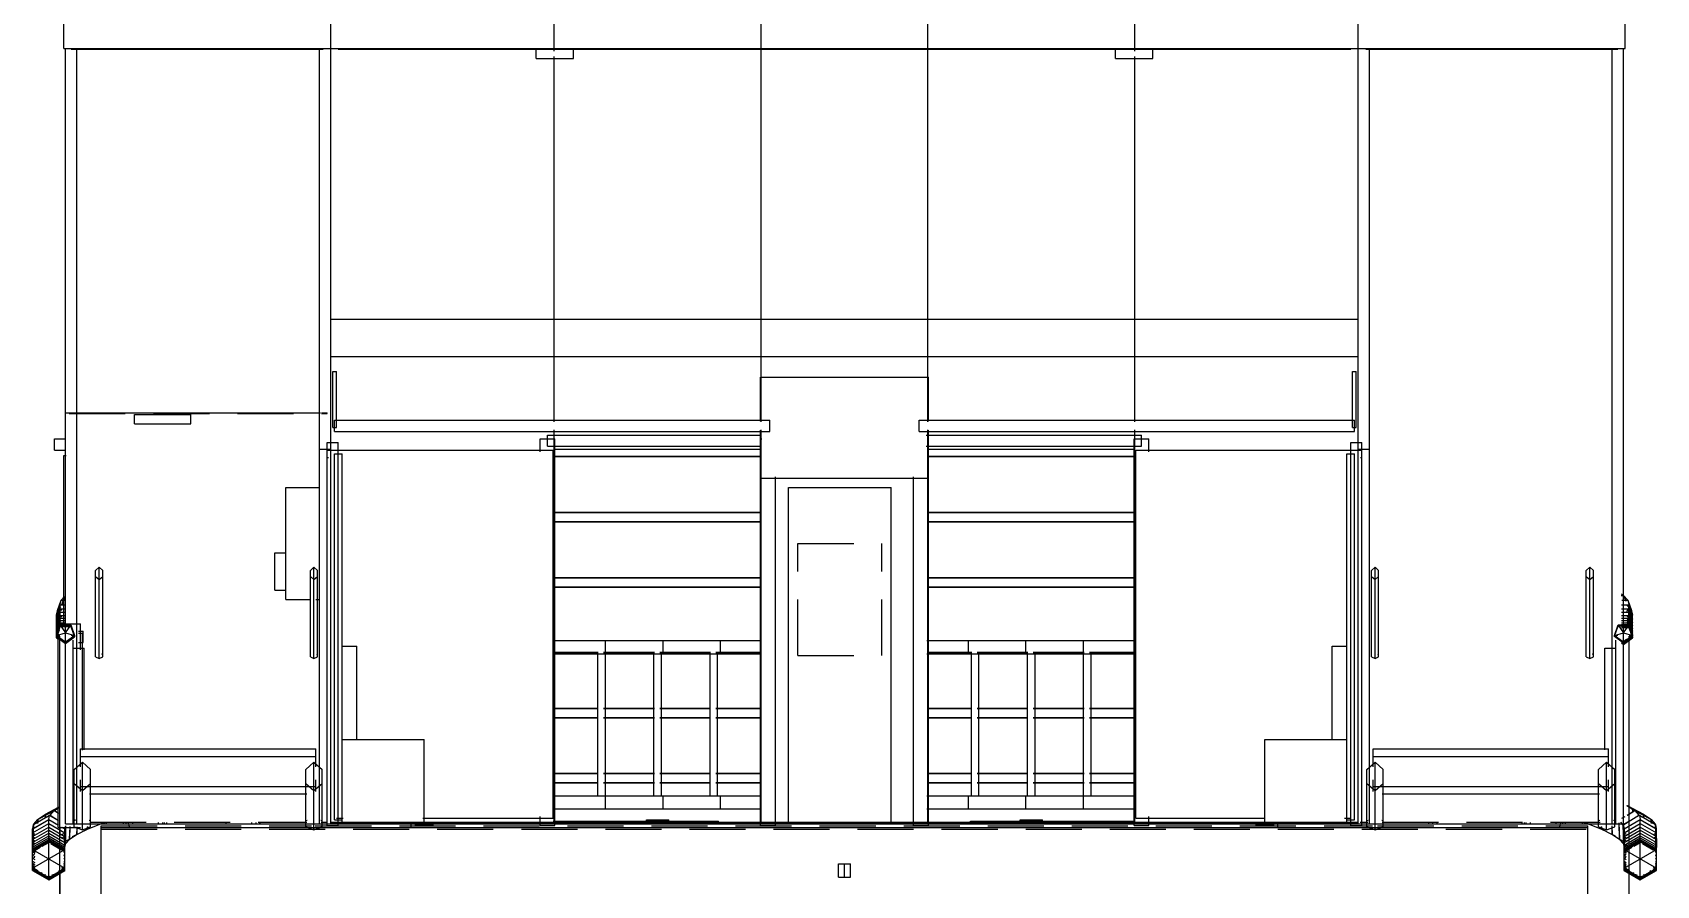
# Model space of a CAD drawing. Extents: x 5 to 836, y 5 to 589.
# Drawn here: x 530.5 to 617.5, y 228.7 to 274.4 of the extents above; entities that cross this region are included whole.
import ezdxf

# ---------------------------------------------------------------- set-up
doc = ezdxf.new("R2010")
doc.units = 0
doc.linetypes.add('DASHED', pattern=[4.5, 3, -1.5])
for name, color, linetype in [('CUT', 7, 'CONTINUOUS'), ('DETAIL', 8, 'CONTINUOUS'), ('MARKING', 4, 'DASHED'), ('OUTLINE', 7, 'CONTINUOUS')]:
    doc.layers.add(name, color=color, linetype=linetype)

msp = doc.modelspace()

# ---------------------------------------------------------------- linework, layer by layer
at = {"layer": 'CUT'}
for p, q in [((532.2, 273.5), (532.2, 276)), ((546.5, 232), (546.5, 276)), ((601.5, 232), (601.5, 276)), ((615.8, 273.5), (615.8, 276)), ((532.2, 273.5), (615.8, 273.5)), ((532.3, 232), (532.3, 273.5)), ((532.6, 273.45), (532.6, 273.49)), ((532.6, 273.45), (546.1, 273.45)), ((532.9, 232), (532.9, 273.5)), ((545.9, 232), (545.9, 273.5)), ((546.1, 273.46), (546.1, 273.5)), ((546.9, 273.45), (546.9, 273.5)), ((546.9, 273.45), (601.1, 273.45)), ((601.1, 273.45), (601.1, 273.5)), ((601.9, 273.45), (601.9, 273.49)), ((601.9, 273.45), (615.4, 273.45)), ((602.1, 232), (602.1, 273.5)), ((615.1, 232), (615.1, 273.5)), ((615.4, 273.46), (615.4, 273.5)), ((615.7, 232), (615.7, 273.5)), ((546.5, 259), (601.5, 259)), ((546.5, 257), (601.5, 257)), ((546.7, 232.2), (546.7, 251.8)), ((546.7, 251.8), (547.1, 251.8)), ((547.1, 232), (547.1, 251.8)), ((600.9, 251.8), (601.3, 251.8)), ((600.9, 232), (600.9, 251.8)), ((601.3, 232.2), (601.3, 251.8)), ((533.91, 245.56), (534.1, 245.73)), ((533.91, 245.24), (533.91, 245.56)), ((533.91, 245.24), (534.1, 245.07)), ((534.1, 245.73), (534.29, 245.56)), ((534.1, 245.07), (534.29, 245.24)), ((534.29, 245.24), (534.29, 245.56)), ((545.41, 245.56), (545.6, 245.73)), ((545.41, 245.24), (545.41, 245.56)), ((545.41, 245.24), (545.6, 245.07)), ((545.6, 245.73), (545.79, 245.56)), ((545.6, 245.07), (545.79, 245.24)), ((545.79, 245.24), (545.79, 245.56)), ((602.21, 245.56), (602.4, 245.73)), ((602.21, 245.24), (602.21, 245.56)), ((602.21, 245.24), (602.4, 245.07)), ((602.4, 245.73), (602.59, 245.56)), ((602.4, 245.07), (602.59, 245.24)), ((602.59, 245.24), (602.59, 245.56)), ((613.71, 245.56), (613.9, 245.73)), ((613.71, 245.24), (613.71, 245.56)), ((613.71, 245.24), (613.9, 245.07)), ((613.9, 245.73), (614.09, 245.56)), ((613.9, 245.07), (614.09, 245.24)), ((614.09, 245.24), (614.09, 245.56)), ((531.82, 242.08), (532.01, 242.64)), ((532.01, 242.64), (532.59, 242.64)), ((532.59, 242.64), (532.78, 242.08)), ((615.22, 242.08), (615.41, 242.64)), ((615.41, 242.64), (615.99, 242.64)), ((615.99, 242.64), (616.18, 242.08)), ((531.82, 242.08), (532.3, 241.73)), ((532, 227.33), (532, 242.03)), ((532.3, 241.73), (532.78, 242.08)), ((532.7, 232), (532.7, 241.83)), ((615.22, 242.08), (615.7, 241.73)), ((615.3, 232), (615.3, 241.83)), ((615.7, 241.73), (616.18, 242.08)), ((616, 222.61), (616, 242.03)), ((547.1, 241.5), (547.9, 241.5)), ((547.9, 236.5), (547.9, 241.5)), ((600.1, 241.5), (600.9, 241.5)), ((600.1, 236.5), (600.1, 241.5)), ((547.1, 236.5), (551.5, 236.5)), ((551.5, 232), (551.5, 236.5)), ((596.5, 236.5), (600.9, 236.5)), ((596.5, 232), (596.5, 236.5)), ((533.1, 235.6), (533.1, 236)), ((533.1, 236), (545.7, 236)), ((545.7, 235.6), (545.7, 236)), ((602.3, 236), (614.9, 236)), ((602.3, 235.6), (602.3, 236)), ((614.9, 235.6), (614.9, 236)), ((532.77, 234.91), (533.2, 235.29)), ((532.77, 234.16), (532.77, 234.91)), ((533.1, 235.6), (545.7, 235.6)), ((533.2, 235.29), (533.63, 234.91)), ((533.63, 234.16), (533.63, 234.91)), ((545.17, 234.91), (545.6, 235.29)), ((545.17, 234.16), (545.17, 234.91)), ((545.6, 235.29), (546.03, 234.91)), ((546.03, 234.16), (546.03, 234.91)), ((601.97, 234.91), (602.4, 235.29)), ((601.97, 234.16), (601.97, 234.91)), ((602.3, 235.6), (614.9, 235.6)), ((602.4, 235.29), (602.83, 234.91)), ((602.83, 234.16), (602.83, 234.91)), ((614.37, 234.91), (614.8, 235.29)), ((614.37, 234.16), (614.37, 234.91)), ((614.8, 235.29), (615.23, 234.91)), ((615.23, 234.16), (615.23, 234.91)), ((532.77, 234.16), (533.2, 233.78)), ((533.2, 233.78), (533.63, 234.16)), ((545.17, 234.16), (545.6, 233.78)), ((545.6, 233.78), (546.03, 234.16)), ((601.97, 234.16), (602.4, 233.78)), ((602.4, 233.78), (602.83, 234.16)), ((614.37, 234.16), (614.8, 233.78)), ((614.8, 233.78), (615.23, 234.16)), ((546.7, 232.2), (547.1, 232.2)), ((600.9, 232.2), (601.3, 232.2)), ((532.3, 232), (615.7, 232)), ((534.2, 200), (534.2, 231.8)), ((534.2, 231.8), (613.8, 231.8)), ((546.5, 232.08), (601.5, 232.08)), ((546.5, 232.03), (601.5, 232.03)), ((613.8, 200), (613.8, 231.8)), ((530.53, 230.63), (531.4, 231.13)), ((530.53, 229.63), (530.53, 230.63)), ((531.4, 231.13), (532.27, 230.63)), ((532.27, 229.63), (532.27, 230.63)), ((615.73, 230.63), (616.6, 231.13)), ((615.73, 229.63), (615.73, 230.63)), ((616.6, 231.13), (617.47, 230.63)), ((617.47, 229.63), (617.47, 230.63)), ((530.53, 229.63), (531.4, 229.13)), ((531.4, 229.13), (532.27, 229.63)), ((573.68, 229.14), (573.68, 229.86)), ((573.68, 229.86), (574.32, 229.86)), ((574.32, 229.14), (574.32, 229.86)), ((615.73, 229.63), (616.6, 229.13)), ((616.6, 229.13), (617.47, 229.63)), ((573.68, 229.14), (574.32, 229.14))]:
    msp.add_line(p, q, dxfattribs=at)
at = {"layer": 'DETAIL'}
for p, q in [((532.2, 273.5), (532.2, 276)), ((546.5, 251.95), (546.5, 276)), ((558.46, 273.35), (558.46, 275.8)), ((569.54, 253.51), (569.54, 275.8)), ((578.46, 253.51), (578.46, 275.8)), ((589.54, 273.35), (589.54, 275.8)), ((601.5, 251.95), (601.5, 276)), ((615.8, 273.5), (615.8, 276)), ((532.2, 273.5), (546.57, 273.5)), ((532.3, 242.64), (532.3, 273.5)), ((532.9, 273.43), (532.9, 273.5)), ((545.9, 234.87), (545.9, 273.5)), ((557.5, 273.45), (559.5, 273.45)), ((557.5, 272.95), (557.5, 273.45)), ((558.46, 253.51), (558.46, 273.07)), ((559.5, 272.95), (559.5, 273.45)), ((588.5, 272.95), (588.5, 273.45)), ((588.5, 273.45), (590.5, 273.45)), ((589.54, 253.51), (589.54, 273.07)), ((590.5, 272.95), (590.5, 273.45)), ((601.43, 273.5), (615.8, 273.5)), ((602.1, 234.94), (602.1, 273.5)), ((615.1, 241.31), (615.1, 273.5)), ((615.7, 242.57), (615.7, 273.5)), ((557.5, 272.95), (559.5, 272.95)), ((588.5, 272.95), (590.5, 272.95)), ((546.6, 253.2), (546.6, 256.2)), ((546.6, 256.2), (546.8, 256.2)), ((546.8, 253.2), (546.8, 256.2)), ((601.2, 256.2), (601.4, 256.2)), ((601.2, 253.2), (601.2, 256.2)), ((601.4, 253.2), (601.4, 256.2)), ((532.3, 254), (545.94, 254)), ((532.9, 242.64), (532.9, 254.04)), ((536, 253.4), (536, 253.9)), ((536, 253.9), (539, 253.9)), ((539, 253.4), (539, 253.9)), ((536, 253.4), (539, 253.4)), ((546.6, 253.2), (546.8, 253.2)), ((546.7, 253), (546.7, 253.6)), ((546.7, 253.6), (570, 253.6)), ((546.7, 253), (570, 253)), ((558.46, 232), (558.46, 253.09)), ((569.54, 232), (569.54, 253.09)), ((570, 253), (570, 253.6)), ((578, 253.6), (601.3, 253.6)), ((578, 253), (578, 253.6)), ((578, 253), (601.3, 253)), ((578.46, 232), (578.46, 253.09)), ((589.54, 232), (589.54, 253.09)), ((601.2, 253.2), (601.4, 253.2)), ((601.3, 253), (601.3, 253.6)), ((531.7, 252.6), (532.3, 252.6)), ((531.7, 252), (531.7, 252.6)), ((546.3, 231.9), (546.3, 252.4)), ((546.3, 252.4), (546.9, 252.4)), ((546.9, 231.9), (546.9, 252.4)), ((557.7, 252.6), (558.5, 252.6)), ((557.7, 251.9), (557.7, 252.6)), ((558.1, 252.2), (558.1, 252.8)), ((558.1, 252.8), (569.55, 252.8)), ((558.1, 252.2), (569.55, 252.2)), ((558.5, 231.9), (558.5, 252.6)), ((569.5, 231.9), (569.5, 252.6)), ((569.5, 252.6), (569.57, 252.6)), ((578.38, 252.8), (589.9, 252.8)), ((578.38, 252.2), (589.9, 252.2)), ((578.43, 252.6), (578.5, 252.6)), ((578.5, 231.9), (578.5, 252.6)), ((589.5, 252.6), (590.3, 252.6)), ((589.5, 231.9), (589.5, 252.6)), ((589.9, 252.2), (589.9, 252.8)), ((590.3, 251.9), (590.3, 252.6)), ((601.1, 252.4), (601.7, 252.4)), ((601.1, 231.9), (601.1, 252.4)), ((601.7, 231.9), (601.7, 252.4)), ((531.7, 252), (532.3, 252)), ((532.2, 242.63), (532.2, 251.7)), ((532.2, 251.7), (532.33, 251.7)), ((545.9, 252.04), (546.5, 252.04)), ((546.3, 252), (558.4, 252)), ((546.3, 251.6), (546.37, 251.6)), ((546.7, 232.2), (546.7, 251.8)), ((546.7, 251.8), (547.1, 251.8)), ((547.1, 232), (547.1, 251.8)), ((558.37, 251.68), (569.56, 251.68)), ((558.37, 251.65), (569.56, 251.65)), ((558.4, 232.3), (558.4, 252)), ((558.46, 252.04), (569.54, 252.04)), ((578.44, 251.68), (589.56, 251.68)), ((578.44, 251.65), (589.56, 251.65)), ((578.46, 252.04), (589.54, 252.04)), ((589.6, 252), (601.7, 252)), ((589.6, 232.3), (589.6, 252)), ((600.9, 251.8), (601.3, 251.8)), ((600.9, 232), (600.9, 251.8)), ((601.3, 232.2), (601.3, 251.8)), ((601.5, 252.04), (602.1, 252.04)), ((601.63, 251.6), (601.7, 251.6)), ((570.3, 231.9), (570.3, 250.57)), ((577.7, 231.9), (577.7, 250.57)), ((544.1, 244), (544.1, 250)), ((544.1, 250), (545.9, 250)), ((571, 232), (571, 250)), ((571, 250), (576.5, 250)), ((576.5, 232), (576.5, 250)), ((558.37, 248.68), (569.56, 248.68)), ((558.37, 248.66), (569.56, 248.66)), ((578.44, 248.68), (589.56, 248.68)), ((578.44, 248.66), (589.56, 248.66)), ((558.37, 248.18), (569.56, 248.18)), ((558.37, 248.16), (569.56, 248.16)), ((578.44, 248.18), (589.56, 248.18)), ((578.44, 248.16), (589.56, 248.16)), ((543.5, 244.5), (543.5, 246.5)), ((543.5, 246.5), (544.1, 246.5)), ((533.91, 240.93), (533.91, 245.56)), ((534.1, 240.85), (534.1, 245.73)), ((534.29, 240.93), (534.29, 245.56)), ((545.41, 240.93), (545.41, 245.56)), ((545.6, 240.85), (545.6, 245.73)), ((545.79, 240.93), (545.79, 245.56)), ((558.37, 245.18), (569.56, 245.18)), ((578.44, 245.18), (589.56, 245.18)), ((602.21, 240.93), (602.21, 245.56)), ((602.4, 240.85), (602.4, 245.73)), ((602.59, 240.93), (602.59, 245.56)), ((613.71, 240.93), (613.71, 245.56)), ((613.9, 240.85), (613.9, 245.73)), ((614.09, 240.93), (614.09, 245.56)), ((543.5, 244.5), (544.1, 244.5)), ((558.37, 245.16), (569.56, 245.16)), ((558.37, 244.68), (569.56, 244.68)), ((558.37, 244.66), (569.56, 244.66)), ((578.44, 245.16), (589.56, 245.16)), ((578.44, 244.68), (589.56, 244.68)), ((578.44, 244.66), (589.56, 244.66)), ((531.82, 243.17), (532.01, 243.73)), ((531.82, 243.17), (532.01, 243.72)), ((531.82, 242.95), (532.01, 243.51)), ((531.87, 243.4), (532.06, 243.96)), ((531.87, 243.41), (532.07, 243.96)), ((531.87, 243.41), (532.05, 243.61)), ((532.01, 243.73), (532.06, 243.96)), ((532.01, 243.73), (532.27, 243.72)), ((532.01, 242.56), (532.01, 243.72)), ((532.01, 243.72), (532.27, 243.72)), ((532.01, 243.51), (532.27, 243.51)), ((532.01, 243.51), (532.08, 243.41)), ((532.06, 243.96), (532.25, 243.96)), ((532.07, 243.96), (532.24, 244.16)), ((532.07, 243.96), (532.26, 243.96)), ((532.11, 243.73), (532.25, 244.1)), ((532.12, 243.72), (532.27, 244.15)), ((544.1, 244), (545.42, 244)), ((545.69, 244), (545.9, 244)), ((615.58, 244.21), (615.71, 244.22)), ((615.58, 244.21), (615.71, 244.21)), ((615.59, 244.3), (615.71, 244.22)), ((615.6, 243.72), (615.99, 243.73)), ((615.6, 243.72), (615.99, 243.72)), ((615.6, 243.51), (615.99, 243.51)), ((615.61, 243.96), (615.93, 243.96)), ((615.62, 243.96), (615.94, 243.96)), ((615.71, 244.22), (615.82, 243.91)), ((615.71, 244.21), (615.93, 243.96)), ((615.71, 244.21), (615.82, 243.91)), ((615.88, 243.72), (615.91, 243.66)), ((615.88, 243.36), (615.99, 243.51)), ((615.89, 243.73), (615.91, 243.67)), ((615.91, 243.66), (616.13, 243.41)), ((615.93, 243.96), (616.13, 243.41)), ((615.94, 243.96), (615.99, 243.73)), ((615.94, 243.96), (616.13, 243.4)), ((615.99, 243.73), (616.18, 243.17)), ((615.99, 242.51), (615.99, 243.72)), ((615.99, 243.72), (616.18, 243.17)), ((615.99, 243.51), (616.18, 242.95)), ((531.82, 243.17), (531.87, 243.4)), ((531.82, 242.76), (532.01, 243.32)), ((531.82, 241.96), (531.82, 243.17)), ((531.82, 243.17), (531.93, 243.09)), ((531.82, 243.17), (531.93, 243.09)), ((531.82, 242.59), (532.01, 243.15)), ((531.82, 242.44), (532.01, 243)), ((531.82, 242.95), (531.94, 242.99)), ((531.82, 242.95), (531.93, 242.88)), ((531.82, 242.31), (532.01, 242.87)), ((531.82, 242.76), (531.94, 242.8)), ((531.82, 242.2), (532.01, 242.76)), ((531.82, 242.76), (531.93, 242.69)), ((531.82, 242.11), (532.01, 242.67)), ((531.82, 242.07), (532.01, 242.63)), ((531.82, 242.03), (532.01, 242.59)), ((531.82, 242.59), (531.93, 242.51)), ((531.87, 243.41), (531.92, 243.37)), ((531.87, 243.4), (531.93, 243.36)), ((531.9, 231.8), (531.9, 242.7)), ((531.9, 242.7), (533.1, 242.7)), ((532.01, 243.32), (532.27, 243.32)), ((532.01, 243.15), (532.27, 243.15)), ((532.01, 243.15), (532.08, 243.05)), ((532.01, 243), (532.27, 243)), ((532.01, 243), (532.04, 242.95)), ((532.01, 242.87), (532.27, 242.87)), ((532.01, 242.87), (532.04, 242.82)), ((532.01, 242.76), (532.27, 242.76)), ((532.01, 242.76), (532.04, 242.71)), ((532.01, 242.67), (532.27, 242.67)), ((532.01, 242.67), (532.04, 242.62)), ((532.01, 242.63), (532.59, 242.63)), ((532.01, 242.63), (532.3, 242.22)), ((532.01, 242.59), (532.59, 242.59)), ((532.01, 242.59), (532.04, 242.54)), ((532.3, 242.22), (532.59, 242.63)), ((532.56, 242.54), (532.59, 242.59)), ((532.59, 242.63), (532.78, 242.07)), ((532.59, 242.56), (532.59, 242.63)), ((532.59, 242.59), (532.78, 242.03)), ((533.1, 241.3), (533.1, 242.7)), ((615.22, 242.07), (615.41, 242.63)), ((615.22, 242.03), (615.41, 242.59)), ((615.41, 242.63), (615.99, 242.63)), ((615.41, 242.63), (615.7, 242.22)), ((615.41, 242.59), (615.41, 242.63)), ((615.41, 242.59), (615.99, 242.59)), ((615.41, 242.59), (615.44, 242.54)), ((615.6, 243.32), (615.99, 243.32)), ((615.6, 243.15), (615.99, 243.15)), ((615.6, 243), (615.99, 243)), ((615.6, 242.87), (615.99, 242.87)), ((615.6, 242.76), (615.99, 242.76)), ((615.6, 242.67), (615.99, 242.67)), ((615.6, 242.6), (615.99, 242.6)), ((615.7, 242.22), (615.99, 242.63)), ((615.88, 242.85), (615.99, 243)), ((615.88, 242.72), (615.99, 242.87)), ((615.88, 242.6), (615.99, 242.76)), ((615.88, 242.51), (615.99, 242.67)), ((615.92, 243.05), (615.99, 243.15)), ((615.96, 242.54), (615.99, 242.59)), ((615.99, 243.32), (616.18, 242.76)), ((615.99, 243.15), (616.18, 242.59)), ((615.99, 243), (616.18, 242.44)), ((615.99, 242.87), (616.18, 242.31)), ((615.99, 242.76), (616.18, 242.2)), ((615.99, 242.67), (616.18, 242.11)), ((615.99, 242.63), (616.18, 242.07)), ((615.99, 242.59), (616.18, 242.03)), ((616, 242.82), (616.18, 242.76)), ((616.02, 243.33), (616.13, 243.41)), ((616.02, 243.32), (616.13, 243.4)), ((616.07, 243.09), (616.18, 243.17)), ((616.12, 243.13), (616.18, 243.17)), ((616.12, 242.97), (616.18, 242.95)), ((616.12, 242.92), (616.18, 242.95)), ((616.12, 242.72), (616.18, 242.76)), ((616.12, 242.55), (616.18, 242.59)), ((616.13, 243.4), (616.18, 243.17)), ((616.18, 241.96), (616.18, 243.17)), ((531.82, 241.99), (532.01, 242.56)), ((531.82, 242.44), (531.94, 242.48)), ((531.82, 242.44), (531.93, 242.36)), ((531.82, 241.96), (531.97, 242.4)), ((531.82, 241.95), (531.97, 242.38)), ((531.82, 242.31), (531.94, 242.35)), ((531.82, 242.31), (531.93, 242.23)), ((531.82, 242.2), (531.94, 242.24)), ((531.82, 242.07), (532.3, 242.22)), ((531.82, 242.2), (531.93, 242.12)), ((531.82, 242.11), (531.94, 242.15)), ((531.82, 242.11), (531.93, 242.03)), ((531.82, 242.03), (532, 242.09)), ((531.82, 242.07), (532.3, 241.72)), ((531.82, 242.04), (531.94, 242.07)), ((531.82, 242.04), (531.93, 241.96)), ((531.82, 242.03), (532.3, 241.68)), ((531.82, 241.99), (531.94, 242.02)), ((531.82, 242), (532.3, 241.65)), ((531.82, 241.96), (531.94, 242)), ((531.82, 241.95), (531.95, 241.99)), ((531.82, 241.99), (531.93, 241.91)), ((531.82, 241.95), (531.94, 241.98)), ((531.82, 241.96), (531.93, 241.88)), ((531.82, 241.95), (531.93, 241.87)), ((532.01, 242.56), (532.59, 242.56)), ((532.3, 241.65), (532.3, 242.22)), ((532.3, 242.22), (532.78, 242.07)), ((532.3, 241.72), (532.78, 242.07)), ((532.3, 241.68), (532.78, 242.03)), ((532.3, 241.65), (532.78, 242)), ((532.59, 242.56), (532.78, 242)), ((532.6, 242.09), (532.78, 242.03)), ((532.78, 242), (532.78, 242.07)), ((533, 242.3), (533.25, 242.3)), ((533, 242.2), (533.2, 242.2)), ((533, 241.7), (533.25, 241.7)), ((533.2, 235.93), (533.2, 242.2)), ((533.25, 241.7), (533.25, 242.3)), ((558.42, 241.8), (569.52, 241.8)), ((561.21, 241.1), (561.21, 241.8)), ((564.29, 241.1), (564.29, 241.8)), ((567.36, 241.1), (567.36, 241.8)), ((578.41, 241.8), (589.51, 241.8)), ((580.64, 241.1), (580.64, 241.8)), ((583.71, 241.1), (583.71, 241.8)), ((586.79, 241.1), (586.79, 241.8)), ((615.22, 242.07), (615.7, 242.22)), ((615.22, 242.03), (615.4, 242.09)), ((615.22, 242.07), (615.7, 241.72)), ((615.22, 242), (615.22, 242.07)), ((615.22, 242.03), (615.7, 241.68)), ((615.59, 241.73), (615.7, 241.65)), ((615.6, 242.56), (615.99, 242.56)), ((615.6, 242.54), (615.99, 242.54)), ((615.6, 242.53), (615.99, 242.53)), ((615.6, 242.52), (615.99, 242.52)), ((615.6, 242.51), (615.99, 242.51)), ((615.6, 242.5), (615.99, 242.5)), ((615.7, 232), (615.7, 242.22)), ((615.7, 242.22), (616.18, 242.07)), ((615.7, 241.72), (616.18, 242.07)), ((615.7, 241.69), (616.18, 242.04)), ((615.7, 241.68), (616.18, 242.03)), ((615.7, 241.65), (616.18, 242)), ((615.7, 241.64), (616.18, 241.99)), ((615.7, 241.63), (616.18, 241.98)), ((615.7, 241.61), (616.18, 241.96)), ((615.7, 241.6), (616.18, 241.95)), ((615.7, 241.76), (615.86, 241.88)), ((615.96, 242.51), (615.99, 242.56)), ((615.99, 242.56), (616.18, 241.99)), ((615.99, 242.53), (616.18, 241.96)), ((615.99, 242.51), (616.18, 241.95)), ((616, 242.09), (616.18, 242.03)), ((616, 242.06), (616.18, 242)), ((616.05, 241.99), (616.18, 241.95)), ((616.06, 242), (616.18, 241.96)), ((616.06, 241.98), (616.18, 241.95)), ((616.12, 242.46), (616.18, 242.44)), ((616.12, 242.4), (616.18, 242.44)), ((616.12, 242.33), (616.18, 242.31)), ((616.12, 242.27), (616.18, 242.31)), ((616.12, 242.22), (616.18, 242.2)), ((616.12, 242.16), (616.18, 242.2)), ((616.12, 242.13), (616.18, 242.11)), ((616.12, 242.07), (616.18, 242.11)), ((616.12, 242.06), (616.18, 242.04)), ((616.12, 242.01), (616.18, 241.99)), ((616.12, 242), (616.18, 241.98)), ((532.7, 232.2), (532.7, 241.4)), ((532.7, 241.4), (533.3, 241.4)), ((533.3, 235.96), (533.3, 241.4)), ((533.91, 240.93), (534.1, 240.85)), ((534.1, 240.85), (534.29, 240.93)), ((534.23, 241.1), (534.29, 241.07)), ((545.41, 240.93), (545.6, 240.85)), ((545.6, 240.85), (545.79, 240.93)), ((545.73, 241.1), (545.79, 241.07)), ((547.1, 241.5), (547.9, 241.5)), ((547.9, 236.5), (547.9, 241.5)), ((558.37, 241.19), (560.82, 241.19)), ((558.37, 241.17), (560.82, 241.17)), ((558.42, 241.1), (569.52, 241.1)), ((560.8, 233.5), (560.8, 241.1)), ((561.1, 241.19), (563.83, 241.19)), ((561.1, 241.17), (563.83, 241.17)), ((561.2, 233.5), (561.2, 241.1)), ((563.8, 233.5), (563.8, 241.1)), ((564.11, 241.19), (566.83, 241.19)), ((564.11, 241.17), (566.83, 241.17)), ((564.2, 233.5), (564.2, 241.1)), ((566.8, 233.5), (566.8, 241.1)), ((567.11, 241.19), (569.56, 241.19)), ((567.11, 241.17), (569.56, 241.17)), ((567.2, 233.5), (567.2, 241.1)), ((578.41, 241.1), (589.51, 241.1)), ((578.44, 241.19), (580.82, 241.19)), ((578.44, 241.17), (580.82, 241.17)), ((580.8, 233.5), (580.8, 241.1)), ((581.1, 241.19), (583.82, 241.19)), ((581.1, 241.17), (583.82, 241.17)), ((581.2, 233.5), (581.2, 241.1)), ((583.8, 233.5), (583.8, 241.1)), ((584.1, 241.19), (586.83, 241.19)), ((584.1, 241.17), (586.83, 241.17)), ((584.2, 233.5), (584.2, 241.1)), ((586.8, 233.5), (586.8, 241.1)), ((587.11, 241.19), (589.56, 241.19)), ((587.11, 241.17), (589.56, 241.17)), ((587.2, 233.5), (587.2, 241.1)), ((600.1, 241.5), (600.9, 241.5)), ((600.1, 236.5), (600.1, 241.5)), ((602.21, 240.93), (602.4, 240.85)), ((602.4, 240.85), (602.59, 240.93)), ((602.53, 241.1), (602.59, 241.07)), ((613.71, 240.93), (613.9, 240.85)), ((613.9, 240.85), (614.09, 240.93)), ((614.03, 241.1), (614.09, 241.07)), ((614.7, 235.96), (614.7, 241.4)), ((614.7, 241.4), (615.3, 241.4)), ((615.3, 232.2), (615.3, 241.4)), ((615.59, 241.69), (615.7, 241.61)), ((615.59, 241.68), (615.7, 241.6)), ((615.65, 241.68), (615.7, 241.64)), ((615.65, 241.67), (615.7, 241.63)), ((558.37, 238.19), (560.82, 238.19)), ((558.37, 238.17), (560.82, 238.17)), ((558.37, 237.69), (560.82, 237.69)), ((558.37, 237.67), (560.82, 237.67)), ((561.1, 238.19), (563.83, 238.19)), ((561.1, 238.17), (563.83, 238.17)), ((561.1, 237.69), (563.83, 237.69)), ((561.1, 237.67), (563.83, 237.67)), ((564.11, 238.19), (566.83, 238.19)), ((564.11, 238.17), (566.83, 238.17)), ((564.11, 237.69), (566.83, 237.69)), ((564.11, 237.67), (566.83, 237.67)), ((567.11, 238.19), (569.56, 238.19)), ((567.11, 238.17), (569.56, 238.17)), ((567.11, 237.69), (569.56, 237.69)), ((567.11, 237.67), (569.56, 237.67)), ((578.44, 238.19), (580.82, 238.19)), ((578.44, 238.17), (580.82, 238.17)), ((578.44, 237.69), (580.82, 237.69)), ((578.44, 237.67), (580.82, 237.67)), ((581.1, 238.19), (583.82, 238.19)), ((581.1, 238.17), (583.82, 238.17)), ((581.1, 237.69), (583.82, 237.69)), ((581.1, 237.67), (583.82, 237.67)), ((584.1, 238.19), (586.83, 238.19)), ((584.1, 238.17), (586.83, 238.17)), ((584.1, 237.69), (586.83, 237.69)), ((584.1, 237.67), (586.83, 237.67)), ((587.11, 238.19), (589.56, 238.19)), ((587.11, 238.17), (589.56, 238.17)), ((587.11, 237.69), (589.56, 237.69)), ((587.11, 237.67), (589.56, 237.67)), ((547.1, 236.5), (551.5, 236.5)), ((551.5, 232), (551.5, 236.5)), ((596.5, 232), (596.5, 236.5)), ((596.5, 236.5), (600.9, 236.5)), ((533.1, 235.04), (533.1, 236)), ((533.1, 236), (545.7, 236)), ((545.7, 235.04), (545.7, 236)), ((602.3, 236), (614.9, 236)), ((602.3, 235.04), (602.3, 236)), ((614.9, 235.04), (614.9, 236)), ((532.77, 231.83), (532.77, 234.91)), ((533.1, 235.6), (545.7, 235.6)), ((533.2, 231.67), (533.2, 235.29)), ((533.63, 231.83), (533.63, 234.91)), ((545.17, 231.83), (545.17, 234.91)), ((545.6, 231.67), (545.6, 235.29)), ((546.03, 231.83), (546.03, 234.91)), ((601.97, 231.83), (601.97, 234.91)), ((602.3, 235.6), (614.9, 235.6)), ((602.4, 231.67), (602.4, 235.29)), ((602.83, 231.83), (602.83, 234.91)), ((614.37, 231.83), (614.37, 234.91)), ((614.8, 231.67), (614.8, 235.29)), ((615.23, 231.83), (615.23, 234.91)), ((533.1, 233.73), (533.1, 234.35)), ((533.1, 234), (545.7, 234)), ((545.7, 233.73), (545.7, 234.35)), ((558.37, 234.7), (560.82, 234.7)), ((558.37, 234.68), (560.82, 234.68)), ((558.37, 234.2), (560.82, 234.2)), ((558.37, 234.18), (560.82, 234.18)), ((561.1, 234.7), (563.83, 234.7)), ((561.1, 234.68), (563.83, 234.68)), ((561.1, 234.2), (563.83, 234.2)), ((561.1, 234.18), (563.83, 234.18)), ((564.11, 234.7), (566.83, 234.7)), ((564.11, 234.68), (566.83, 234.68)), ((564.11, 234.2), (566.83, 234.2)), ((564.11, 234.18), (566.83, 234.18)), ((567.11, 234.7), (569.56, 234.7)), ((567.11, 234.68), (569.56, 234.68)), ((567.11, 234.2), (569.56, 234.2)), ((567.11, 234.18), (569.56, 234.18)), ((578.44, 234.7), (580.82, 234.7)), ((578.44, 234.68), (580.82, 234.68)), ((578.44, 234.2), (580.82, 234.2)), ((578.44, 234.18), (580.82, 234.18)), ((581.1, 234.7), (583.82, 234.7)), ((581.1, 234.68), (583.82, 234.68)), ((581.1, 234.2), (583.82, 234.2)), ((581.1, 234.18), (583.82, 234.18)), ((584.1, 234.7), (586.83, 234.7)), ((584.1, 234.68), (586.83, 234.68)), ((584.1, 234.2), (586.83, 234.2)), ((584.1, 234.18), (586.83, 234.18)), ((587.11, 234.7), (589.56, 234.7)), ((587.11, 234.68), (589.56, 234.68)), ((587.11, 234.2), (589.56, 234.2)), ((587.11, 234.18), (589.56, 234.18)), ((602.3, 233.73), (602.3, 234.35)), ((602.3, 234), (614.9, 234)), ((614.9, 233.73), (614.9, 234.35)), ((533.59, 233.6), (545.21, 233.6)), ((558.42, 233.5), (569.52, 233.5)), ((561.21, 232.8), (561.21, 233.5)), ((564.29, 232.8), (564.29, 233.5)), ((567.36, 232.8), (567.36, 233.5)), ((578.41, 233.5), (589.51, 233.5)), ((580.64, 232.8), (580.64, 233.5)), ((583.71, 232.8), (583.71, 233.5)), ((586.79, 232.8), (586.79, 233.5)), ((602.79, 233.6), (614.41, 233.6)), ((530.53, 231.72), (531.4, 232.22)), ((530.54, 231.72), (531.4, 232.22)), ((530.59, 231.96), (531.45, 232.45)), ((530.6, 231.97), (531.47, 232.45)), ((530.6, 231.97), (530.82, 232.22)), ((530.81, 232.02), (530.82, 232.22)), ((530.82, 232.22), (531.69, 232.7)), ((530.82, 232.04), (530.83, 232.24)), ((530.83, 232.24), (531.71, 232.7)), ((530.83, 232.24), (531.23, 232.51)), ((531.22, 232.31), (531.23, 232.51)), ((531.23, 232.51), (531.93, 232.88)), ((531.23, 232.33), (531.24, 232.52)), ((531.24, 232.52), (531.95, 232.88)), ((531.24, 232.52), (531.81, 232.82)), ((531.4, 232.22), (531.45, 232.45)), ((531.4, 229), (531.4, 232.22)), ((531.4, 232.22), (531.92, 231.92)), ((531.4, 232.22), (531.92, 231.92)), ((531.45, 232.45), (531.92, 232.18)), ((531.47, 232.45), (531.69, 232.7)), ((531.47, 232.45), (531.93, 232.17)), ((531.69, 232.7), (531.92, 232.56)), ((531.71, 232.7), (531.94, 232.86)), ((531.71, 232.7), (531.94, 232.56)), ((531.81, 232.82), (531.93, 232.88)), ((531.81, 232.75), (531.81, 232.82)), ((531.82, 232.77), (531.83, 232.83)), ((531.83, 232.83), (531.94, 232.89)), ((531.83, 232.83), (531.95, 232.88)), ((532.7, 232.2), (532.83, 232.2)), ((532.77, 232.17), (532.83, 232.19)), ((533.57, 232.19), (533.63, 232.17)), ((545.17, 232.17), (545.23, 232.19)), ((545.97, 232.19), (546.03, 232.17)), ((546.7, 232.2), (547.1, 232.2)), ((546.81, 232.3), (547.16, 232.3)), ((551.42, 232.3), (558.4, 232.3)), ((557.7, 231.9), (557.7, 232.39)), ((558.4, 232.13), (567.25, 232.13)), ((558.42, 232.8), (569.52, 232.8)), ((563.4, 232.2), (564.6, 232.2)), ((567.25, 232.01), (567.25, 232.13)), ((578.41, 232.8), (589.51, 232.8)), ((580.75, 232.13), (589.53, 232.13)), ((580.75, 232.01), (580.75, 232.13)), ((583.4, 232.2), (584.6, 232.2)), ((589.6, 232.3), (596.51, 232.3)), ((590.3, 231.9), (590.3, 232.39)), ((600.77, 232.3), (601.12, 232.3)), ((600.9, 232.2), (601.3, 232.2)), ((601.97, 232.17), (602.03, 232.19)), ((602.77, 232.19), (602.83, 232.17)), ((614.37, 232.17), (614.43, 232.19)), ((615.17, 232.19), (615.23, 232.17)), ((615.23, 232.2), (615.3, 232.2)), ((615.62, 232.29), (615.79, 232.39)), ((615.67, 231.93), (616.53, 232.45)), ((615.68, 231.95), (616.55, 232.45)), ((615.73, 231.72), (616.6, 232.22)), ((615.73, 231.72), (616.6, 232.22)), ((615.87, 232.97), (616.76, 232.52)), ((615.88, 232.98), (616.17, 232.83)), ((615.89, 232.97), (616.29, 232.7)), ((615.89, 232.97), (616.77, 232.51)), ((615.89, 232.97), (616.19, 232.82)), ((615.89, 232.45), (616.29, 232.7)), ((615.91, 232.46), (616.31, 232.7)), ((615.92, 232.94), (616.17, 232.83)), ((616.17, 232.83), (616.19, 232.63)), ((616.19, 232.82), (616.76, 232.52)), ((616.19, 232.82), (616.2, 232.62)), ((616.29, 232.7), (617.17, 232.24)), ((616.31, 232.7), (616.53, 232.45)), ((616.31, 232.7), (617.18, 232.22)), ((616.53, 232.45), (617.4, 231.97)), ((616.55, 232.45), (616.6, 232.22)), ((616.55, 232.45), (617.41, 231.96)), ((616.6, 229), (616.6, 232.22)), ((616.6, 232.22), (617.47, 231.72)), ((616.6, 232.22), (617.46, 231.72)), ((616.76, 232.52), (616.77, 232.33)), ((616.77, 232.51), (617.17, 232.24)), ((616.77, 232.51), (616.78, 232.31)), ((617.17, 232.24), (617.18, 232.04)), ((617.18, 232.22), (617.4, 231.97)), ((617.18, 232.22), (617.19, 232.02)), ((530.53, 231.51), (531.4, 232.01)), ((530.53, 231.32), (531.4, 231.82)), ((530.53, 229.5), (530.53, 231.72)), ((530.53, 230.72), (530.54, 231.72)), ((530.53, 231.15), (531.4, 231.65)), ((530.53, 230.99), (531.4, 231.49)), ((530.53, 230.86), (531.4, 231.36)), ((530.53, 231.32), (530.65, 231.25)), ((530.54, 231.72), (530.59, 231.96)), ((530.54, 231.51), (530.65, 231.45)), ((530.57, 230.97), (530.6, 231.97)), ((530.58, 230.96), (530.59, 231.96)), ((531.4, 232.01), (532.27, 231.51)), ((531.4, 231.82), (532.27, 231.32)), ((531.4, 231.65), (532.27, 231.15)), ((531.4, 231.49), (532.27, 230.99)), ((531.4, 231.36), (532.27, 230.86)), ((531.9, 231.8), (533.1, 231.8)), ((532.09, 231.82), (532.27, 231.72)), ((532.09, 231.41), (532.26, 231.51)), ((532.09, 231.22), (532.27, 231.32)), ((532.1, 231.82), (532.27, 231.72)), ((532.26, 230.72), (532.27, 231.72)), ((532.27, 231.72), (532.31, 231.89)), ((532.27, 229.5), (532.27, 231.72)), ((532.3, 230.93), (532.32, 231.87)), ((532.31, 230.95), (532.32, 231.88)), ((532.52, 231.17), (532.54, 231.84)), ((532.52, 231.17), (532.92, 231.44)), ((532.53, 231.18), (532.54, 231.85)), ((532.68, 231.32), (532.92, 231.44)), ((532.73, 231.34), (532.91, 231.43)), ((532.77, 231.83), (533.2, 231.67)), ((532.91, 231.43), (532.93, 231.76)), ((532.91, 231.43), (533.49, 231.72)), ((532.92, 231.44), (532.93, 231.84)), ((533.2, 231.67), (533.63, 231.83)), ((533.3, 231.62), (533.47, 231.7)), ((533.31, 231.63), (533.49, 231.72)), ((533.47, 231.7), (534.23, 232.02)), ((533.47, 231.7), (533.48, 231.84)), ((533.49, 231.72), (533.49, 231.85)), ((533.59, 232), (545.24, 232)), ((534.17, 231.99), (534.23, 232.02)), ((534.2, 200), (534.2, 231.8)), ((534.2, 231.8), (613.8, 231.8)), ((534.22, 232), (534.47, 232.09)), ((534.22, 232), (534.23, 232.07)), ((534.23, 232.02), (534.24, 232.08)), ((535.55, 232), (535.55, 232.07)), ((537.28, 232), (537.28, 232.07)), ((537.5, 232), (537.5, 232.07)), ((537.72, 232), (537.72, 232.07)), ((540.9, 232), (540.9, 232.07)), ((542.28, 232), (542.28, 232.07)), ((542.5, 232), (542.5, 232.07)), ((542.7, 232), (542.7, 232.07)), ((542.72, 232), (542.72, 232.07)), ((545.17, 231.83), (545.6, 231.67)), ((545.6, 231.67), (546.03, 231.83)), ((545.97, 232), (558.46, 232)), ((546.3, 231.9), (546.9, 231.9)), ((546.83, 232.01), (547.5, 232.01)), ((547.5, 232.01), (547.5, 232.07)), ((550.8, 231.82), (550.8, 232.07)), ((551, 231.95), (551, 232.09)), ((551, 231.95), (552, 231.95)), ((551.9, 232), (551.9, 232.07)), ((552, 231.95), (552, 232.09)), ((553.25, 232.01), (553.25, 232.07)), ((553.25, 232.01), (557.71, 232.01)), ((557.7, 231.9), (558.5, 231.9)), ((558.4, 232.01), (567.25, 232.01)), ((563.4, 232), (564.6, 232)), ((569.5, 231.9), (570.3, 231.9)), ((569.54, 232), (578.46, 232)), ((573.4, 232.01), (573.4, 232.07)), ((573.4, 232.01), (574.6, 232.01)), ((574.6, 232.01), (574.6, 232.07)), ((577.7, 231.9), (578.5, 231.9)), ((580.75, 232.01), (589.53, 232.01)), ((583.4, 232), (584.6, 232)), ((589.5, 231.9), (590.3, 231.9)), ((589.54, 232), (602.06, 232)), ((590.22, 232.01), (594.75, 232.01)), ((594.75, 232.01), (594.75, 232.07)), ((596, 231.95), (596, 232.09)), ((596, 231.95), (597, 231.95)), ((596.1, 232), (596.1, 232.07)), ((597, 231.95), (597, 232.09)), ((597.2, 231.82), (597.2, 232.07)), ((600.5, 232.01), (600.5, 232.07)), ((600.5, 232.01), (601.17, 232.01)), ((601.1, 231.9), (601.7, 231.9)), ((601.97, 231.83), (602.4, 231.67)), ((602.4, 231.67), (602.83, 231.83)), ((602.79, 232), (614.45, 232)), ((605.28, 232), (605.28, 232.07)), ((605.5, 232), (605.5, 232.07)), ((605.72, 232), (605.72, 232.07)), ((610.28, 232), (610.28, 232.07)), ((610.5, 232), (610.5, 232.07)), ((610.72, 232), (610.72, 232.07)), ((612.45, 232), (612.45, 232.07)), ((613.53, 232.09), (613.78, 232)), ((613.76, 232.08), (613.77, 232.02)), ((613.77, 232.07), (613.78, 232)), ((613.77, 232.02), (613.83, 231.99)), ((613.77, 232.02), (614.53, 231.7)), ((613.78, 232), (613.84, 231.98)), ((613.8, 200), (613.8, 231.8)), ((614.37, 231.83), (614.8, 231.67)), ((614.51, 231.85), (614.51, 231.72)), ((614.51, 231.72), (614.63, 231.66)), ((614.51, 231.72), (615.09, 231.43)), ((614.52, 231.84), (614.53, 231.7)), ((614.53, 231.7), (614.64, 231.65)), ((614.8, 231.67), (615.23, 231.83)), ((615.07, 231.89), (615.09, 231.43)), ((615.07, 231.84), (615.08, 231.44)), ((615.08, 231.44), (615.26, 231.35)), ((615.08, 231.44), (615.48, 231.17)), ((615.09, 231.43), (615.21, 231.37)), ((615.21, 232), (615.7, 232)), ((615.45, 232.05), (615.47, 231.18)), ((615.45, 232.04), (615.48, 231.17)), ((615.54, 232.08), (615.67, 231.93)), ((615.67, 231.93), (615.7, 230.93)), ((615.68, 231.95), (615.69, 230.95)), ((615.68, 231.95), (615.73, 231.72)), ((615.73, 231.51), (616.6, 232.01)), ((615.73, 231.32), (616.6, 231.82)), ((615.73, 229.5), (615.73, 231.72)), ((615.73, 231.72), (615.74, 230.72)), ((615.73, 231.15), (616.6, 231.65)), ((615.73, 230.99), (616.6, 231.49)), ((615.73, 230.86), (616.6, 231.36)), ((615.73, 231.32), (615.85, 231.25)), ((615.74, 231.51), (615.85, 231.44)), ((616.6, 232.01), (617.47, 231.51)), ((616.6, 231.82), (617.47, 231.32)), ((616.6, 231.65), (617.47, 231.15)), ((616.6, 231.49), (617.47, 230.99)), ((616.6, 231.36), (617.47, 230.86)), ((617.29, 231.41), (617.46, 231.51)), ((617.29, 231.22), (617.47, 231.32)), ((617.4, 231.97), (617.43, 230.97)), ((617.41, 231.96), (617.46, 231.72)), ((617.41, 231.96), (617.42, 230.96)), ((617.46, 231.72), (617.47, 230.72)), ((617.47, 229.5), (617.47, 231.72)), ((530.53, 230.75), (531.4, 231.25)), ((530.53, 230.66), (531.4, 231.16)), ((530.53, 231.15), (530.65, 231.08)), ((530.53, 230.62), (531.4, 231.12)), ((530.53, 230.59), (531.4, 231.09)), ((530.53, 230.58), (531.4, 231.08)), ((530.53, 230.55), (531.4, 231.05)), ((530.53, 230.54), (531.4, 231.04)), ((530.53, 230.72), (530.58, 230.96)), ((530.53, 230.86), (530.65, 230.8)), ((530.53, 230.53), (530.94, 230.76)), ((530.53, 230.51), (530.94, 230.75)), ((530.53, 230.75), (530.65, 230.69)), ((530.53, 230.5), (530.94, 230.74)), ((530.53, 230.72), (530.65, 230.65)), ((530.53, 230.72), (530.65, 230.66)), ((530.53, 230.66), (530.65, 230.59)), ((530.53, 229.62), (532.27, 230.62)), ((530.53, 230.62), (532.27, 229.62)), ((530.53, 230.59), (530.65, 230.52)), ((530.53, 230.55), (530.65, 230.49)), ((530.53, 230.53), (530.65, 230.46)), ((530.53, 230.51), (530.65, 230.45)), ((530.53, 230.51), (530.65, 230.44)), ((530.53, 230.5), (530.65, 230.43)), ((530.57, 230.97), (530.66, 231.07)), ((530.57, 230.97), (530.63, 230.94)), ((530.58, 230.96), (530.64, 230.92)), ((531.05, 230.83), (531.4, 231.03)), ((531.05, 230.81), (531.4, 231.01)), ((531.05, 230.8), (531.4, 231)), ((531.4, 231.25), (532.27, 230.75)), ((531.4, 231.16), (532.27, 230.66)), ((531.4, 231.12), (532.27, 230.62)), ((531.4, 231.09), (532.27, 230.59)), ((531.4, 231.08), (532.27, 230.58)), ((531.4, 231.05), (532.27, 230.55)), ((531.4, 231.04), (532.27, 230.54)), ((531.52, 230.96), (532.09, 230.63)), ((531.52, 230.95), (532.09, 230.61)), ((531.52, 230.94), (532.09, 230.6)), ((532.19, 230.87), (532.3, 230.93)), ((532.2, 230.88), (532.31, 230.95)), ((532.21, 231.11), (532.27, 231.15)), ((532.21, 230.83), (532.27, 230.86)), ((532.21, 230.72), (532.27, 230.75)), ((532.21, 230.69), (532.27, 230.72)), ((532.21, 230.68), (532.26, 230.72)), ((532.21, 230.63), (532.27, 230.66)), ((532.21, 230.55), (532.27, 230.59)), ((532.21, 230.56), (532.27, 230.53)), ((532.21, 230.52), (532.27, 230.55)), ((532.21, 230.55), (532.27, 230.51)), ((532.21, 230.54), (532.27, 230.5)), ((532.21, 230.5), (532.27, 230.53)), ((532.21, 230.48), (532.27, 230.51)), ((532.21, 230.47), (532.27, 230.5)), ((532.21, 230.47), (532.27, 230.5)), ((532.26, 230.72), (532.31, 230.95)), ((532.28, 231.05), (532.52, 231.17)), ((532.29, 231.06), (532.53, 231.18)), ((532.3, 230.93), (532.53, 231.18)), ((615.47, 231.18), (615.77, 231.02)), ((615.47, 231.18), (615.7, 230.93)), ((615.48, 231.17), (615.72, 231.05)), ((615.69, 230.95), (615.86, 230.85)), ((615.69, 230.95), (615.74, 230.72)), ((615.7, 230.93), (615.81, 230.87)), ((615.73, 230.75), (616.6, 231.25)), ((615.73, 230.66), (616.6, 231.16)), ((615.73, 231.15), (615.85, 231.08)), ((615.73, 230.62), (616.6, 231.12)), ((615.73, 230.59), (616.6, 231.09)), ((615.73, 230.58), (616.6, 231.08)), ((615.73, 230.55), (616.6, 231.05)), ((615.73, 230.54), (616.6, 231.04)), ((615.73, 230.86), (615.85, 230.8)), ((615.73, 230.53), (616.14, 230.76)), ((615.73, 230.51), (616.14, 230.75)), ((615.73, 230.75), (615.85, 230.69)), ((615.73, 230.5), (616.14, 230.74)), ((615.73, 230.72), (615.85, 230.65)), ((615.73, 230.66), (615.85, 230.59)), ((615.73, 229.62), (617.47, 230.62)), ((615.73, 230.62), (617.47, 229.62)), ((615.73, 230.59), (615.85, 230.52)), ((615.73, 230.55), (615.85, 230.49)), ((615.73, 230.53), (615.85, 230.46)), ((615.73, 230.51), (615.85, 230.45)), ((615.73, 230.51), (615.85, 230.44)), ((615.73, 230.5), (615.85, 230.43)), ((615.74, 230.72), (615.85, 230.65)), ((616.25, 230.83), (616.6, 231.03)), ((616.25, 230.81), (616.6, 231.01)), ((616.25, 230.8), (616.6, 231)), ((616.6, 231.25), (617.47, 230.75)), ((616.6, 231.16), (617.47, 230.66)), ((616.6, 231.12), (617.47, 230.62)), ((616.6, 231.09), (617.47, 230.59)), ((616.6, 231.08), (617.47, 230.58)), ((616.6, 231.05), (617.47, 230.55)), ((616.6, 231.04), (617.47, 230.54)), ((616.72, 230.96), (617.29, 230.63)), ((616.72, 230.95), (617.29, 230.61)), ((616.72, 230.94), (617.29, 230.6)), ((617.38, 231.02), (617.43, 230.97)), ((617.41, 231.11), (617.47, 231.15)), ((617.41, 230.83), (617.47, 230.86)), ((617.41, 230.72), (617.47, 230.75)), ((617.41, 230.69), (617.47, 230.72)), ((617.41, 230.69), (617.47, 230.72)), ((617.41, 230.63), (617.47, 230.66)), ((617.41, 230.55), (617.47, 230.59)), ((617.41, 230.56), (617.47, 230.53)), ((617.41, 230.52), (617.47, 230.55)), ((617.41, 230.55), (617.47, 230.51)), ((617.41, 230.54), (617.47, 230.5)), ((617.41, 230.5), (617.47, 230.53)), ((617.41, 230.48), (617.47, 230.51)), ((617.41, 230.47), (617.47, 230.51)), ((617.41, 230.47), (617.47, 230.5)), ((617.42, 230.96), (617.47, 230.72)), ((530.53, 230.32), (530.65, 230.38)), ((530.53, 230.32), (530.65, 230.25)), ((530.53, 230.15), (530.65, 230.21)), ((530.53, 230.15), (530.65, 230.08)), ((530.53, 229.99), (530.65, 229.93)), ((530.53, 229.86), (530.65, 229.93)), ((530.53, 229.86), (530.65, 229.8)), ((530.53, 229.75), (530.65, 229.82)), ((530.53, 229.75), (530.65, 229.69)), ((530.53, 229.66), (530.65, 229.73)), ((530.53, 229.66), (530.82, 229.49)), ((530.53, 229.58), (530.65, 229.65)), ((530.53, 229.62), (531.4, 229.12)), ((530.53, 229.55), (530.65, 229.62)), ((530.53, 229.53), (530.65, 229.6)), ((530.53, 229.59), (531.4, 229.09)), ((530.53, 229.58), (531.4, 229.08)), ((530.53, 229.51), (530.65, 229.58)), ((530.53, 229.5), (530.65, 229.57)), ((530.53, 229.5), (530.65, 229.57)), ((530.53, 229.55), (531.4, 229.05)), ((530.53, 229.55), (531.4, 229.05)), ((530.53, 229.54), (531.4, 229.04)), ((530.53, 229.53), (531.4, 229.03)), ((531.4, 229.12), (532.27, 229.62)), ((531.4, 229.09), (532.27, 229.59)), ((531.4, 229.08), (532.27, 229.58)), ((531.4, 229.05), (532.27, 229.55)), ((531.4, 229.04), (532.27, 229.54)), ((531.4, 229.03), (532.27, 229.53)), ((532.09, 229.68), (532.27, 229.58)), ((532.09, 229.56), (532.27, 229.66)), ((532.15, 229.6), (532.27, 229.53)), ((532.15, 229.58), (532.27, 229.51)), ((532.15, 229.57), (532.27, 229.5)), ((532.15, 229.57), (532.27, 229.5)), ((532.21, 230.35), (532.27, 230.32)), ((532.21, 230.28), (532.27, 230.32)), ((532.21, 230.18), (532.27, 230.15)), ((532.21, 230.11), (532.27, 230.15)), ((532.21, 229.96), (532.27, 229.99)), ((532.21, 229.9), (532.27, 229.86)), ((532.21, 229.83), (532.27, 229.86)), ((532.21, 229.79), (532.27, 229.75)), ((532.21, 229.72), (532.27, 229.75)), ((532.21, 229.69), (532.27, 229.66)), ((532.21, 229.59), (532.27, 229.55)), ((573.68, 229.86), (574.32, 229.86)), ((573.68, 229.14), (573.68, 229.86)), ((574, 229.14), (574, 229.86)), ((574.32, 229.14), (574.32, 229.86)), ((615.73, 230.32), (615.85, 230.38)), ((615.73, 230.32), (615.85, 230.25)), ((615.73, 230.15), (615.85, 230.21)), ((615.73, 230.15), (615.85, 230.08)), ((615.73, 229.99), (615.85, 229.93)), ((615.73, 229.86), (615.85, 229.93)), ((615.73, 229.86), (615.85, 229.8)), ((615.73, 229.75), (615.85, 229.82)), ((615.73, 229.75), (615.85, 229.69)), ((615.73, 229.66), (615.85, 229.73)), ((615.73, 229.66), (616.02, 229.49)), ((615.73, 229.58), (615.85, 229.65)), ((615.73, 229.62), (616.6, 229.12)), ((615.73, 229.55), (615.85, 229.62)), ((615.73, 229.53), (615.85, 229.6)), ((615.73, 229.59), (616.6, 229.09)), ((615.73, 229.58), (616.6, 229.08)), ((615.73, 229.51), (615.85, 229.58)), ((615.73, 229.5), (615.85, 229.57)), ((615.73, 229.5), (615.85, 229.57)), ((615.73, 229.55), (616.6, 229.05)), ((615.73, 229.54), (616.6, 229.04)), ((615.73, 229.53), (616.6, 229.03)), ((616.6, 229.12), (617.47, 229.62)), ((616.6, 229.09), (617.47, 229.59)), ((616.6, 229.08), (617.47, 229.58)), ((616.6, 229.05), (617.47, 229.55)), ((616.6, 229.05), (617.47, 229.55)), ((616.6, 229.04), (617.47, 229.54)), ((616.6, 229.03), (617.47, 229.53)), ((617.29, 229.68), (617.47, 229.58)), ((617.29, 229.56), (617.47, 229.66)), ((617.35, 229.6), (617.47, 229.53)), ((617.35, 229.58), (617.47, 229.51)), ((617.35, 229.57), (617.47, 229.5)), ((617.35, 229.57), (617.47, 229.5)), ((617.41, 230.35), (617.47, 230.32)), ((617.41, 230.28), (617.47, 230.32)), ((617.41, 230.18), (617.47, 230.15)), ((617.41, 230.11), (617.47, 230.15)), ((617.41, 229.96), (617.47, 229.99)), ((617.41, 229.9), (617.47, 229.86)), ((617.41, 229.83), (617.47, 229.86)), ((617.41, 229.79), (617.47, 229.75)), ((617.41, 229.72), (617.47, 229.75)), ((617.41, 229.69), (617.47, 229.66)), ((617.41, 229.59), (617.47, 229.55)), ((530.53, 229.51), (531.4, 229.01)), ((530.53, 229.5), (531.4, 229)), ((531, 229.39), (531.05, 229.36)), ((531.17, 229.29), (531.23, 229.26)), ((531.34, 229.19), (531.4, 229.16)), ((531.4, 229.01), (532.27, 229.51)), ((531.4, 229), (532.27, 229.5)), ((531.4, 229.16), (531.46, 229.19)), ((531.57, 229.26), (531.63, 229.29)), ((531.92, 229.46), (531.98, 229.49)), ((573.68, 229.14), (574.32, 229.14)), ((615.73, 229.51), (616.6, 229.01)), ((615.73, 229.5), (616.6, 229)), ((616.2, 229.39), (616.25, 229.36)), ((616.37, 229.29), (616.43, 229.26)), ((616.54, 229.19), (616.6, 229.16)), ((616.6, 229.01), (617.47, 229.51)), ((616.6, 229), (617.47, 229.5)), ((616.6, 229.16), (616.66, 229.19)), ((616.77, 229.26), (616.83, 229.29)), ((617.12, 229.46), (617.18, 229.49))]:
    msp.add_line(p, q, dxfattribs=at)
at = {"layer": 'MARKING'}
for p, q in [((532.6, 273.45), (532.6, 273.5)), ((532.6, 273.5), (546.1, 273.5)), ((532.6, 273.45), (546.1, 273.45)), ((546.1, 273.45), (546.1, 273.5)), ((601.9, 273.5), (615.4, 273.5)), ((601.9, 273.45), (601.9, 273.5)), ((601.9, 273.45), (615.4, 273.45)), ((615.4, 273.45), (615.4, 273.5)), ((532.5, 253.96), (532.5, 254)), ((532.5, 254), (546.3, 254)), ((532.5, 253.96), (546.3, 253.96)), ((546.3, 253.96), (546.3, 254)), ((571.5, 241), (571.5, 247)), ((571.5, 247), (576, 247)), ((576, 241), (576, 247)), ((571.5, 241), (576, 241)), ((533.61, 232.08), (545.21, 232.08)), ((534.2, 231.7), (534.2, 231.88)), ((534.2, 231.88), (545.46, 231.88)), ((534.2, 231.7), (613.8, 231.7)), ((545.67, 231.88), (602.26, 231.88)), ((545.98, 232.08), (546.33, 232.08)), ((546.78, 232.08), (601.15, 232.08)), ((546.78, 232.03), (601.15, 232.03)), ((601.6, 232.08), (602.02, 232.08)), ((602.54, 231.88), (613.8, 231.88)), ((602.79, 232.08), (614.46, 232.08)), ((613.8, 231.7), (613.8, 231.88))]:
    msp.add_line(p, q, dxfattribs=at)
at = {"layer": 'OUTLINE'}
for p, q in [((535.4, 273.43), (535.4, 273.5)), ((537.6, 273.43), (537.6, 273.5)), ((610.4, 273.43), (610.4, 273.5)), ((612.6, 273.43), (612.6, 273.5)), ((569.5, 253.55), (569.5, 255.9)), ((569.5, 255.9), (578.5, 255.9)), ((578.5, 253.55), (578.5, 255.9)), ((569.5, 250.5), (569.5, 253.06)), ((578.5, 250.5), (578.5, 253.06)), ((569.5, 250.5), (578.5, 250.5)), ((532, 242.01), (532, 242.03)), ((532.7, 241.81), (532.7, 241.83)), ((615.3, 241.81), (615.3, 241.83)), ((616, 242.01), (616, 242.03)), ((616, 231.35), (616, 241.99)), ((563.4, 232), (563.4, 232.2)), ((564.6, 232), (564.6, 232.2)), ((583.4, 232), (583.4, 232.2)), ((584.6, 232), (584.6, 232.2)), ((532, 231.42), (532, 231.86)), ((532, 231.83), (532, 231.35)), ((534.5, 232), (534.5, 232.07)), ((535.4, 232), (535.4, 232.07)), ((535.66, 232.04), (535.7, 231.84)), ((535.9, 232), (535.9, 232.07)), ((535.9, 232), (545.21, 232)), ((537.6, 232), (537.6, 232.07)), ((545.98, 232), (546.33, 232)), ((546.82, 232), (550.8, 232)), ((547, 232), (547, 232.07)), ((548, 232), (548, 232.07)), ((550.4, 232), (550.4, 232.07)), ((551.6, 232), (551.6, 232.07)), ((596.4, 232), (596.4, 232.07)), ((597.13, 232), (601.11, 232)), ((597.6, 232), (597.6, 232.07)), ((600, 232), (600, 232.07)), ((601, 232), (601, 232.07)), ((601.6, 232), (602.02, 232)), ((602.79, 232), (612.1, 232)), ((610.4, 232), (610.4, 232.07)), ((612.1, 232), (612.1, 232.07)), ((612.3, 231.84), (612.34, 232.04)), ((612.6, 232), (612.6, 232.07)), ((613.5, 232), (613.5, 232.07)), ((532, 229.49), (532, 227.97)), ((616, 227.97), (616, 229.49))]:
    msp.add_line(p, q, dxfattribs=at)

doc.saveas('drawing.dxf')
